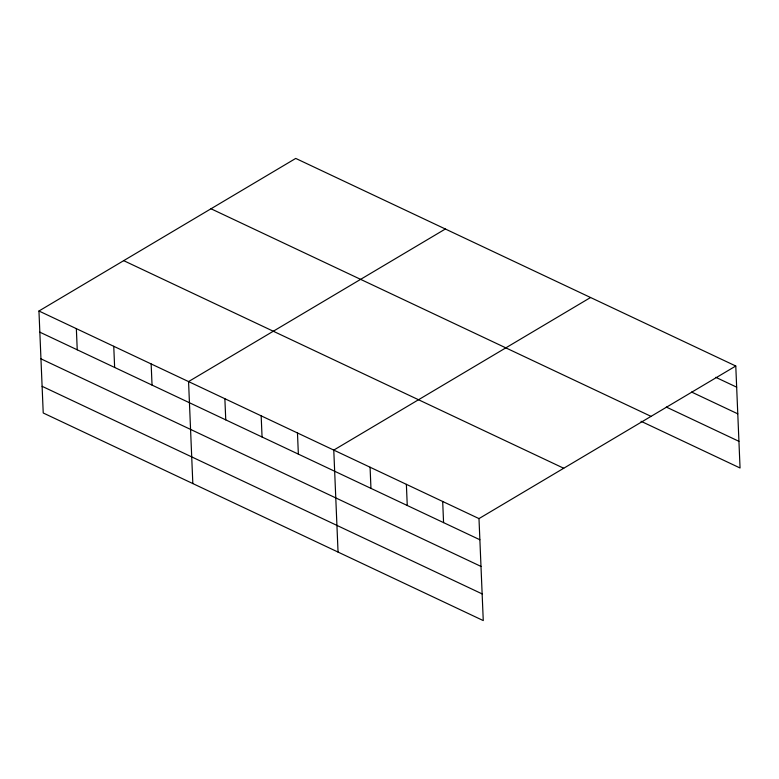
<?xml version="1.0" encoding="UTF-8"?>
<svg xmlns="http://www.w3.org/2000/svg" width="779" height="779" viewBox="0 0 779 779"><rect width="100%" height="100%" fill="white"/><g stroke="black" fill="none" stroke-linecap="round" stroke-linejoin="round"><path stroke-width="1.17" d="M735.775 366.013L478.988 518.6L483.262 620.581L43.225 412.987L38.95 311.006L295.738 158.419L735.775 366.013L740.05 467.994L641.039 421.283M445.354 229.007L188.557 381.583L192.832 483.574M590.56 297.51L333.772 450.096L338.047 552.077M715.765 377.309L736.661 387.163M691.577 392.041L737.781 413.834M666.327 407.066L738.93 441.323M211.002 208.772L651.03 416.366M123.695 260.653L563.723 468.247M38.95 311.006L478.988 518.6M39.836 332.166L479.874 539.75M40.956 358.837L480.994 566.421M42.105 386.316L482.143 593.91M442.686 501.472L443.572 522.621M406.375 484.343L407.261 505.503M370.074 467.215L370.96 488.375M297.471 432.968L298.357 454.118M261.169 415.84L262.056 436.99M224.868 398.712L225.754 419.871M151.155 363.939L152.041 385.099M113.753 346.295L114.64 367.454M76.352 328.65L77.238 349.81"/></g></svg>
